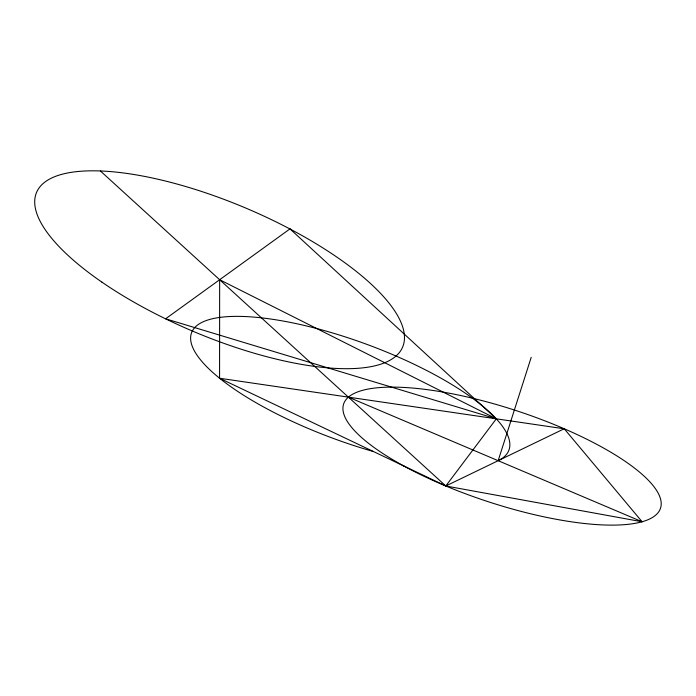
<?xml version="1.0" encoding="UTF-8"?>
<svg xmlns="http://www.w3.org/2000/svg" width="696" height="696" viewBox="0 0 696 696"><rect width="100%" height="100%" fill="white"/><g stroke="black" fill="none" stroke-linecap="round" stroke-linejoin="round"><path stroke-width="1.04" d="M219.571 378.25L219.649 279.731L496.318 418.827L445.805 485.991L219.571 378.25L564.247 428.788L642.103 521.765L445.805 485.991L100.433 171.007M531.205 357.344L498.162 460.691A169.189 49.921 20.3 0 0 383.261 350.697A169.189 49.921 20.3 0 0 190.687 336.586A169.189 49.921 20.3 0 0 373.5 451.556M445.805 485.991L564.204 428.771M348.383 397.138L642.103 521.765M289.988 228.888L165.613 318.794L496.318 418.827L289.988 228.888M404.019 466.103A166.796 47.641 18.2 0 0 659.643 510.272A166.796 47.641 18.2 0 0 442.517 391.996A166.796 47.641 18.2 0 0 404.019 466.103M101.903 282.124A198.691 67.016 22.9 0 0 402.001 348.435A198.691 67.016 22.9 0 0 155.008 178.576A198.691 67.016 22.9 0 0 101.903 282.124"/></g></svg>
